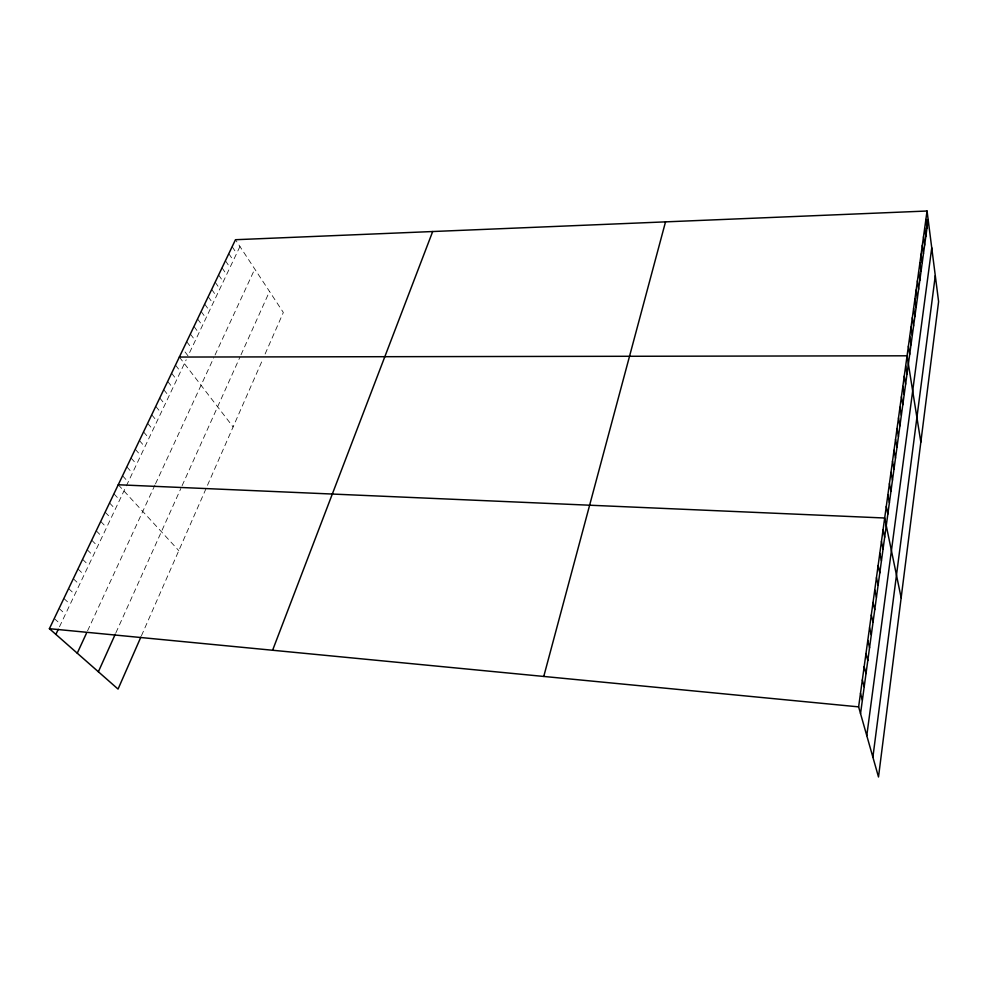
<?xml version="1.0" encoding="UTF-8"?>
<svg xmlns="http://www.w3.org/2000/svg" width="988" height="988" viewBox="0 0 988 988"><rect width="100%" height="100%" fill="white"/><g stroke="black" fill="none" stroke-linecap="round" stroke-linejoin="round"><path stroke-width="0.74" stroke-dasharray="4.94 3.71" d="M141.432 635.79L263.055 358.693M265.117 353.976L283.334 312.467L235.477 239.714M115.905 632.789L180.829 488.517M182.101 485.701L239.923 357.211M241.01 354.791L269.514 291.46M87.574 630.826L154.955 485.034M155.524 483.799L213.89 357.495M215.051 355.001L254.768 269.045M59.478 626.8L125.772 487.109M126.378 485.837L186.213 359.743M239.948 246.506L188.041 355.89L183.879 350.419M54.266 618.537L60.676 624.268M59.082 608.46L65.443 614.227M63.862 598.456L70.16 604.273M68.604 588.552L74.853 594.393M73.31 578.721L79.497 584.6M77.966 568.977L84.103 574.893M82.597 559.319L88.673 565.26M87.179 549.723L93.218 555.701M91.723 540.214L97.713 546.228M96.231 530.791L102.172 536.83M100.714 521.429L106.593 527.506M105.148 512.154L110.989 518.255M109.557 502.954L115.337 509.079M113.929 493.815L119.659 499.977M118.251 484.762L178.803 550.649M122.561 475.771L128.193 481.996M126.822 466.855L132.417 473.104M131.046 458.012L136.603 464.286M135.245 449.231L140.753 455.53M139.419 440.525L144.878 446.848M143.544 431.892L148.966 438.24M147.644 423.321L153.017 429.694M151.72 414.812L157.043 421.209M155.758 406.364L161.044 412.786M159.76 397.991L165.008 404.438M163.736 389.68L168.936 396.139M167.688 381.43L172.838 387.914M171.603 373.242L176.716 379.75M175.494 365.115L180.569 371.649M179.347 357.051L233.106 426.927M186.72 341.65L191.672 348.233M190.363 334.03L195.291 340.625M193.981 326.46L198.872 333.079M197.575 318.951L202.429 325.583M201.144 311.492L205.961 318.136M204.689 304.082L209.468 310.751M208.209 296.733L212.951 303.415M211.704 289.422L216.409 296.128M215.174 282.173L219.842 288.891M218.62 274.973L223.251 281.704M222.041 267.822L226.635 274.565M225.437 260.721L229.994 267.476M228.808 253.669L233.341 260.437M232.155 246.667L236.651 253.447"/><path stroke-width="1.48" d="M872.886 757.154L935.29 275.689M866.785 735.628L931.746 247.815M860.536 713.595L928.14 219.571M927.053 211.012L938.6 301.636L878.505 776.988L858.621 706.865L927.053 211.012L235.477 239.714L49.4 628.689L118.054 689.081L140.852 637.124M543.758 676.447L665.529 221.868M272.602 650.252L432.682 231.525M98.368 671.766L115.287 634.16M77.249 653.192L86.45 633.283M55.871 634.382L58.28 629.319M179.347 357.051L907.07 355.804L920.841 442.093M118.251 484.762L884.692 518.008L901.155 597.802M49.4 628.689L858.621 706.865M860.499 693.317L862.376 700.109M862.351 679.917L864.204 686.784M864.179 666.653L866.007 673.581M865.982 653.537L867.797 660.54M867.773 640.557L869.564 647.622M869.551 627.713L871.305 634.839M871.305 615.018L873.046 622.193M873.034 602.445L874.75 609.682M874.75 590.009L876.442 597.308M876.455 577.696L878.122 585.044M878.134 565.506L879.789 572.917M879.802 553.453L881.432 560.912M881.444 541.51L883.05 549.032M883.074 529.704L884.668 537.262M886.285 506.436L887.841 514.093M887.866 494.976L889.398 502.67M889.435 483.626L890.941 491.369M890.978 472.4L892.473 480.18M892.51 461.273L893.992 469.102M894.041 450.256L895.499 458.136M895.536 439.351L896.981 447.268M897.03 428.557L898.45 436.511M898.512 417.862L899.907 425.853M899.969 407.266L901.352 415.293M901.414 396.781L902.785 404.833M902.847 386.394L904.205 394.484M904.267 376.095L905.613 384.221M905.675 365.906L906.996 374.057M908.404 346.146L909.689 354.359M909.726 336.562L910.998 344.812M911.035 327.077L912.295 335.352M912.332 317.667L913.579 325.966M913.616 308.342L914.851 316.679M914.888 299.105L916.111 307.453M916.16 289.953L917.358 298.327M917.407 280.876L918.605 289.274M918.655 271.873L919.828 280.296M919.877 262.956L921.051 271.391M921.1 254.101L922.261 262.573M922.31 245.345L923.447 253.83M923.508 236.651L924.645 245.148M924.694 228.03L925.818 236.552M925.88 219.484L926.979 228.03"/></g></svg>
